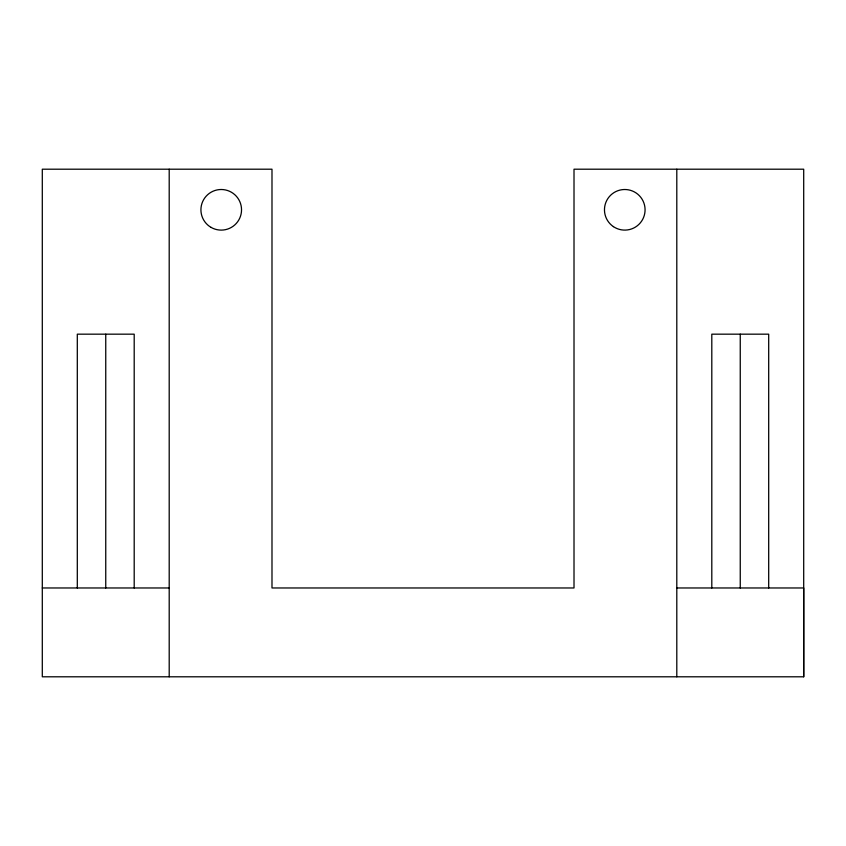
<?xml version="1.0" encoding="UTF-8"?>
<svg xmlns="http://www.w3.org/2000/svg" width="846" height="846" viewBox="0 0 846 846"><rect width="100%" height="100%" fill="white"/><g stroke="black" fill="none" stroke-linecap="round" stroke-linejoin="round"><path stroke-width="1.27" d="M803.7 676.8L803.7 169.2L574.011 169.2L574.011 587.97L271.989 587.97L271.989 169.2L42.3 169.2L42.3 676.8L803.7 676.8L803.7 587.97L676.8 587.97M42.3 587.97L169.2 587.97M768.697 587.97L768.697 334.17L711.803 334.17L711.803 587.97M740.25 334.17L740.25 587.97M676.8 169.2L676.8 676.8M169.2 169.2L169.2 676.8M134.197 587.97L134.197 334.17L77.303 334.17L77.303 587.97M105.75 334.17L105.75 587.97M613.392 226.622A20.304 20.304 0 0 0 645.022 211.257A20.304 20.304 0 0 0 615.899 191.545A20.304 20.304 0 0 0 613.392 226.622M211.077 227.394A20.304 20.304 0 0 0 241.533 209.808A20.304 20.304 0 0 0 211.077 192.222A20.304 20.304 0 0 0 211.077 227.394"/></g></svg>
